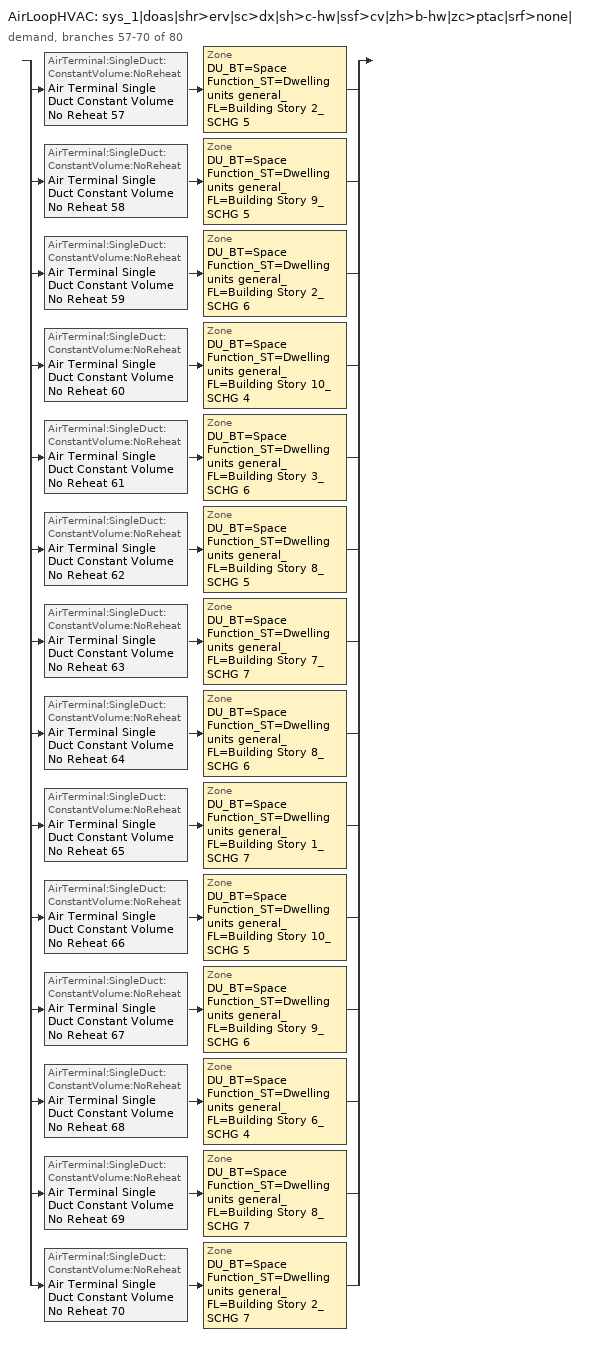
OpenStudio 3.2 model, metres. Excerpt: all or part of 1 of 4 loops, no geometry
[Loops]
AirLoopHVAC 'sys_1|doas|shr>erv|sc>dx|sh>c-hw|ssf>cv|zh>b-hw|zc>ptac|srf>none|'
 demand, branches 57-70 of 80: split
  | AirTerminal:SingleDuct:ConstantVolume:NoReheat 'Air Terminal Single Duct Constant Volume No Reheat 57' > Zone 'DU_BT=Space Function_ST=Dwelling units general_FL=Building Story 2_SCHG 5'
  | AirTerminal:SingleDuct:ConstantVolume:NoReheat 'Air Terminal Single Duct Constant Volume No Reheat 58' > Zone 'DU_BT=Space Function_ST=Dwelling units general_FL=Building Story 9_SCHG 5'
  | AirTerminal:SingleDuct:ConstantVolume:NoReheat 'Air Terminal Single Duct Constant Volume No Reheat 59' > Zone 'DU_BT=Space Function_ST=Dwelling units general_FL=Building Story 2_SCHG 6'
  | AirTerminal:SingleDuct:ConstantVolume:NoReheat 'Air Terminal Single Duct Constant Volume No Reheat 60' > Zone 'DU_BT=Space Function_ST=Dwelling units general_FL=Building Story 10_SCHG 4'
  | AirTerminal:SingleDuct:ConstantVolume:NoReheat 'Air Terminal Single Duct Constant Volume No Reheat 61' > Zone 'DU_BT=Space Function_ST=Dwelling units general_FL=Building Story 3_SCHG 6'
  | AirTerminal:SingleDuct:ConstantVolume:NoReheat 'Air Terminal Single Duct Constant Volume No Reheat 62' > Zone 'DU_BT=Space Function_ST=Dwelling units general_FL=Building Story 8_SCHG 5'
  | AirTerminal:SingleDuct:ConstantVolume:NoReheat 'Air Terminal Single Duct Constant Volume No Reheat 63' > Zone 'DU_BT=Space Function_ST=Dwelling units general_FL=Building Story 7_SCHG 7'
  | AirTerminal:SingleDuct:ConstantVolume:NoReheat 'Air Terminal Single Duct Constant Volume No Reheat 64' > Zone 'DU_BT=Space Function_ST=Dwelling units general_FL=Building Story 8_SCHG 6'
  | AirTerminal:SingleDuct:ConstantVolume:NoReheat 'Air Terminal Single Duct Constant Volume No Reheat 65' > Zone 'DU_BT=Space Function_ST=Dwelling units general_FL=Building Story 1_SCHG 7'
  | AirTerminal:SingleDuct:ConstantVolume:NoReheat 'Air Terminal Single Duct Constant Volume No Reheat 66' > Zone 'DU_BT=Space Function_ST=Dwelling units general_FL=Building Story 10_SCHG 5'
  | AirTerminal:SingleDuct:ConstantVolume:NoReheat 'Air Terminal Single Duct Constant Volume No Reheat 67' > Zone 'DU_BT=Space Function_ST=Dwelling units general_FL=Building Story 9_SCHG 6'
  | AirTerminal:SingleDuct:ConstantVolume:NoReheat 'Air Terminal Single Duct Constant Volume No Reheat 68' > Zone 'DU_BT=Space Function_ST=Dwelling units general_FL=Building Story 6_SCHG 4'
  | AirTerminal:SingleDuct:ConstantVolume:NoReheat 'Air Terminal Single Duct Constant Volume No Reheat 69' > Zone 'DU_BT=Space Function_ST=Dwelling units general_FL=Building Story 8_SCHG 7'
  | AirTerminal:SingleDuct:ConstantVolume:NoReheat 'Air Terminal Single Duct Constant Volume No Reheat 70' > Zone 'DU_BT=Space Function_ST=Dwelling units general_FL=Building Story 2_SCHG 7'
[Sizing:Zone] Zone Cooling Design Supply Air Temperature Input Method=TemperatureDifference; Zone Cooling Design Supply Air Temperature {C}=14; Zone Cooling Design Supply Air Temperature Difference {deltaC}=11; Zone Heating Design Supply Air Temperature Input Method=TemperatureDifference; Zone Heating Design Supply Air Temperature {C}=40; Zone Heating Design Supply Air Temperature Difference {deltaC}=21; Zone Cooling Design Supply Air Humidity Ratio {kg-H2O/kg-air}=0.0085; Zone Heating Design Supply Air Humidity Ratio {kg-H2O/kg-air}=0.008; Zone Heating Sizing Factor=1.3; Zone Cooling Sizing Factor=1.1; Cooling Design Air Flow Method=DesignDay; Heating Design Air Flow Method=DesignDay; Account for Dedicated Outdoor Air System=No; Dedicated Outdoor Air System Control Strategy=NeutralSupplyAir; Dedicated Outdoor Air Low Setpoint Temperature for Design {C}=autosize; Dedicated Outdoor Air High Setpoint Temperature for Design {C}=autosize
DU_BT=Space Function_ST=Dwelling units general_FL=Building Story 2_SCHG 5; DU_BT=Space Function_ST=Dwelling units general_FL=Building Story 9_SCHG 5; DU_BT=Space Function_ST=Dwelling units general_FL=Building Story 2_SCHG 6; DU_BT=Space Function_ST=Dwelling units general_FL=Building Story 10_SCHG 4; DU_BT=Space Function_ST=Dwelling units general_FL=Building Story 3_SCHG 6; DU_BT=Space Function_ST=Dwelling units general_FL=Building Story 8_SCHG 5; DU_BT=Space Function_ST=Dwelling units general_FL=Building Story 7_SCHG 7; DU_BT=Space Function_ST=Dwelling units general_FL=Building Story 8_SCHG 6; DU_BT=Space Function_ST=Dwelling units general_FL=Building Story 1_SCHG 7; DU_BT=Space Function_ST=Dwelling units general_FL=Building Story 10_SCHG 5; DU_BT=Space Function_ST=Dwelling units general_FL=Building Story 9_SCHG 6; DU_BT=Space Function_ST=Dwelling units general_FL=Building Story 6_SCHG 4; DU_BT=Space Function_ST=Dwelling units general_FL=Building Story 8_SCHG 7; DU_BT=Space Function_ST=Dwelling units general_FL=Building Story 2_SCHG 7
[Zone equipment]
DU_BT=Space Function_ST=Dwelling units general_FL=Building Story 2_SCHG 5: DU_BT=Space Function_ST=Dwelling units general_FL=Building Story 2_SCHG 5 PTAC, Zone HVAC Baseboard Convective Water 57, Air Terminal Single Duct Constant Volume No Reheat 57
DU_BT=Space Function_ST=Dwelling units general_FL=Building Story 9_SCHG 5: DU_BT=Space Function_ST=Dwelling units general_FL=Building Story 9_SCHG 5 PTAC, Zone HVAC Baseboard Convective Water 58, Air Terminal Single Duct Constant Volume No Reheat 58
DU_BT=Space Function_ST=Dwelling units general_FL=Building Story 2_SCHG 6: DU_BT=Space Function_ST=Dwelling units general_FL=Building Story 2_SCHG 6 PTAC, Zone HVAC Baseboard Convective Water 59, Air Terminal Single Duct Constant Volume No Reheat 59
DU_BT=Space Function_ST=Dwelling units general_FL=Building Story 10_SCHG 4: DU_BT=Space Function_ST=Dwelling units general_FL=Building Story 10_SCHG 4 PTAC, Zone HVAC Baseboard Convective Water 60, Air Terminal Single Duct Constant Volume No Reheat 60
DU_BT=Space Function_ST=Dwelling units general_FL=Building Story 3_SCHG 6: DU_BT=Space Function_ST=Dwelling units general_FL=Building Story 3_SCHG 6 PTAC, Zone HVAC Baseboard Convective Water 61, Air Terminal Single Duct Constant Volume No Reheat 61
DU_BT=Space Function_ST=Dwelling units general_FL=Building Story 8_SCHG 5: DU_BT=Space Function_ST=Dwelling units general_FL=Building Story 8_SCHG 5 PTAC, Zone HVAC Baseboard Convective Water 62, Air Terminal Single Duct Constant Volume No Reheat 62
DU_BT=Space Function_ST=Dwelling units general_FL=Building Story 7_SCHG 7: DU_BT=Space Function_ST=Dwelling units general_FL=Building Story 7_SCHG 7 PTAC, Zone HVAC Baseboard Convective Water 63, Air Terminal Single Duct Constant Volume No Reheat 63
DU_BT=Space Function_ST=Dwelling units general_FL=Building Story 8_SCHG 6: DU_BT=Space Function_ST=Dwelling units general_FL=Building Story 8_SCHG 6 PTAC, Zone HVAC Baseboard Convective Water 64, Air Terminal Single Duct Constant Volume No Reheat 64
DU_BT=Space Function_ST=Dwelling units general_FL=Building Story 1_SCHG 7: DU_BT=Space Function_ST=Dwelling units general_FL=Building Story 1_SCHG 7 PTAC, Zone HVAC Baseboard Convective Water 65, Air Terminal Single Duct Constant Volume No Reheat 65
DU_BT=Space Function_ST=Dwelling units general_FL=Building Story 10_SCHG 5: DU_BT=Space Function_ST=Dwelling units general_FL=Building Story 10_SCHG 5 PTAC, Zone HVAC Baseboard Convective Water 66, Air Terminal Single Duct Constant Volume No Reheat 66
DU_BT=Space Function_ST=Dwelling units general_FL=Building Story 9_SCHG 6: DU_BT=Space Function_ST=Dwelling units general_FL=Building Story 9_SCHG 6 PTAC, Zone HVAC Baseboard Convective Water 67, Air Terminal Single Duct Constant Volume No Reheat 67
DU_BT=Space Function_ST=Dwelling units general_FL=Building Story 6_SCHG 4: DU_BT=Space Function_ST=Dwelling units general_FL=Building Story 6_SCHG 4 PTAC, Zone HVAC Baseboard Convective Water 68, Air Terminal Single Duct Constant Volume No Reheat 68
DU_BT=Space Function_ST=Dwelling units general_FL=Building Story 8_SCHG 7: DU_BT=Space Function_ST=Dwelling units general_FL=Building Story 8_SCHG 7 PTAC, Zone HVAC Baseboard Convective Water 69, Air Terminal Single Duct Constant Volume No Reheat 69
DU_BT=Space Function_ST=Dwelling units general_FL=Building Story 2_SCHG 7: DU_BT=Space Function_ST=Dwelling units general_FL=Building Story 2_SCHG 7 PTAC, Zone HVAC Baseboard Convective Water 70, Air Terminal Single Duct Constant Volume No Reheat 70
[Fan:ConstantVolume] Availability Schedule=Always On Discrete; Fan Total Efficiency=0.39975; Pressure Rise {Pa}=640; Maximum Flow Rate {m3/s}=AutoSize; Motor Efficiency=0.615
Fan Constant Volume 58; Fan Constant Volume 59; Fan Constant Volume 60; Fan Constant Volume 61; Fan Constant Volume 62; Fan Constant Volume 63; Fan Constant Volume 64; Fan Constant Volume 65; Fan Constant Volume 66; Fan Constant Volume 67; Fan Constant Volume 68; Fan Constant Volume 69; Fan Constant Volume 70; Fan Constant Volume 71
[Coil:Cooling:DX:SingleSpeed] Availability Schedule=Always On Discrete; Rated Total Cooling Capacity {W}=autosize; Rated Sensible Heat Ratio=autosize; Rated Air Flow Rate {m3/s}=autosize; Rated Evaporator Fan Power Per Volume Flow Rate {W/(m3/s)}=773.3; Total Cooling Capacity Function of Temperature Curve=DXCOOL-NECB2011-REF-CAPFT; Total Cooling Capacity Function of Flow Fraction Curve=DXCOOL-NECB2011-REF-CAPFFLOW; Energy Input Ratio Function of Temperature Curve=DXCOOL-NECB2011-REF-COOLEIRFT; Energy Input Ratio Function of Flow Fraction Curve=DXCOOL-NECB2011-REF-COOLEIRFFLOW; Part Load Fraction Correlation Curve=DXCOOL-NECB2011-REF-COOLPLFFPLR; Minimum Outdoor Dry-Bulb Temperature for Compressor Operation {C}=-25; Condenser Type=AirCooled; Evaporative Condenser Effectiveness=0; Evaporative Condenser Air Flow Rate {m3/s}=Autosize; Evaporative Condenser Pump Rated Power Consumption {W}=Autosize; Crankcase Heater Capacity {W}=0; Maximum Outdoor Dry-Bulb Temperature for Crankcase Heater Operation {C}=0; Basin Heater Capacity {W/K}=0; Basin Heater Setpoint Temperature {C}=10
Name | Rated COP {W/W}
Coil Cooling DX Single Speed 57 15kBtu/hr 9.3EER; Coil Cooling DX Single Speed 59 15kBtu/hr 9.3EER; Coil Cooling DX Single Speed 60 25kBtu/hr 9.3EER; Coil Cooling DX Single Speed 64 15kBtu/hr 9.3EER; Coil Cooling DX Single Speed 65 17kBtu/hr 9.3EER; Coil Cooling DX Single Speed 66 19kBtu/hr 9.3EER | 3.23448
Coil Cooling DX Single Speed 58 12kBtu/hr 9.9EER | 3.44423
Coil Cooling DX Single Speed 61 11kBtu/hr 10.1EER | 3.48907
Coil Cooling DX Single Speed 62 11kBtu/hr 10.1EER | 3.48352
Coil Cooling DX Single Speed 63 8kBtu/hr 10.7EER | 3.70624
Coil Cooling DX Single Speed 67 9kBtu/hr 10.6EER | 3.66423
Coil Cooling DX Single Speed 68 8kBtu/hr 10.7EER | 3.70764
Coil Cooling DX Single Speed 69 12kBtu/hr 10.0EER | 3.47658
Coil Cooling DX Single Speed 70 8kBtu/hr 10.8EER | 3.73468
[Coil:Heating:Electric] Availability Schedule=ON_OFF_ALWAYS_OFF
Coil Heating Electric 57; Coil Heating Electric 58; Coil Heating Electric 59; Coil Heating Electric 60; Coil Heating Electric 61; Coil Heating Electric 62; Coil Heating Electric 63; Coil Heating Electric 64; Coil Heating Electric 65; Coil Heating Electric 66; Coil Heating Electric 67; Coil Heating Electric 68; Coil Heating Electric 69; Coil Heating Electric 70
[ZoneHVAC:PackagedTerminalAirConditioner] Availability Schedule=Always On Discrete; Supply Air Flow Rate During Cooling Operation {m3/s}=Autosize; Supply Air Flow Rate During Heating Operation {m3/s}=Autosize; Supply Air Flow Rate When No Cooling or Heating is Needed {m3/s}=Autosize; Outdoor Air Flow Rate During Cooling Operation {m3/s}=1e-05; Outdoor Air Flow Rate During Heating Operation {m3/s}=1e-05; Outdoor Air Flow Rate When No Cooling or Heating is Needed {m3/s}=1e-05; Fan Placement=DrawThrough
Name | Supply Air Fan | Heating Coil | Cooling Coil
DU_BT=Space Function_ST=Dwelling units general_FL=Building Story 2_SCHG 5 PTAC | Fan Constant Volume 58 | Coil Heating Electric 57 | Coil Cooling DX Single Speed 57 15kBtu/hr 9.3EER
DU_BT=Space Function_ST=Dwelling units general_FL=Building Story 9_SCHG 5 PTAC | Fan Constant Volume 59 | Coil Heating Electric 58 | Coil Cooling DX Single Speed 58 12kBtu/hr 9.9EER
DU_BT=Space Function_ST=Dwelling units general_FL=Building Story 2_SCHG 6 PTAC | Fan Constant Volume 60 | Coil Heating Electric 59 | Coil Cooling DX Single Speed 59 15kBtu/hr 9.3EER
DU_BT=Space Function_ST=Dwelling units general_FL=Building Story 10_SCHG 4 PTAC | Fan Constant Volume 61 | Coil Heating Electric 60 | Coil Cooling DX Single Speed 60 25kBtu/hr 9.3EER
DU_BT=Space Function_ST=Dwelling units general_FL=Building Story 3_SCHG 6 PTAC | Fan Constant Volume 62 | Coil Heating Electric 61 | Coil Cooling DX Single Speed 61 11kBtu/hr 10.1EER
DU_BT=Space Function_ST=Dwelling units general_FL=Building Story 8_SCHG 5 PTAC | Fan Constant Volume 63 | Coil Heating Electric 62 | Coil Cooling DX Single Speed 62 11kBtu/hr 10.1EER
DU_BT=Space Function_ST=Dwelling units general_FL=Building Story 7_SCHG 7 PTAC | Fan Constant Volume 64 | Coil Heating Electric 63 | Coil Cooling DX Single Speed 63 8kBtu/hr 10.7EER
DU_BT=Space Function_ST=Dwelling units general_FL=Building Story 8_SCHG 6 PTAC | Fan Constant Volume 65 | Coil Heating Electric 64 | Coil Cooling DX Single Speed 64 15kBtu/hr 9.3EER
DU_BT=Space Function_ST=Dwelling units general_FL=Building Story 1_SCHG 7 PTAC | Fan Constant Volume 66 | Coil Heating Electric 65 | Coil Cooling DX Single Speed 65 17kBtu/hr 9.3EER
DU_BT=Space Function_ST=Dwelling units general_FL=Building Story 10_SCHG 5 PTAC | Fan Constant Volume 67 | Coil Heating Electric 66 | Coil Cooling DX Single Speed 66 19kBtu/hr 9.3EER
DU_BT=Space Function_ST=Dwelling units general_FL=Building Story 9_SCHG 6 PTAC | Fan Constant Volume 68 | Coil Heating Electric 67 | Coil Cooling DX Single Speed 67 9kBtu/hr 10.6EER
DU_BT=Space Function_ST=Dwelling units general_FL=Building Story 6_SCHG 4 PTAC | Fan Constant Volume 69 | Coil Heating Electric 68 | Coil Cooling DX Single Speed 68 8kBtu/hr 10.7EER
DU_BT=Space Function_ST=Dwelling units general_FL=Building Story 8_SCHG 7 PTAC | Fan Constant Volume 70 | Coil Heating Electric 69 | Coil Cooling DX Single Speed 69 12kBtu/hr 10.0EER
DU_BT=Space Function_ST=Dwelling units general_FL=Building Story 2_SCHG 7 PTAC | Fan Constant Volume 71 | Coil Heating Electric 70 | Coil Cooling DX Single Speed 70 8kBtu/hr 10.8EER
[AirTerminal:SingleDuct:ConstantVolume:NoReheat] Availability Schedule=Always On Discrete; Maximum Air Flow Rate {m3/s}=AutoSize
Air Terminal Single Duct Constant Volume No Reheat 57; Air Terminal Single Duct Constant Volume No Reheat 58; Air Terminal Single Duct Constant Volume No Reheat 59; Air Terminal Single Duct Constant Volume No Reheat 60; Air Terminal Single Duct Constant Volume No Reheat 61; Air Terminal Single Duct Constant Volume No Reheat 62; Air Terminal Single Duct Constant Volume No Reheat 63; Air Terminal Single Duct Constant Volume No Reheat 64; Air Terminal Single Duct Constant Volume No Reheat 65; Air Terminal Single Duct Constant Volume No Reheat 66; Air Terminal Single Duct Constant Volume No Reheat 67; Air Terminal Single Duct Constant Volume No Reheat 68; Air Terminal Single Duct Constant Volume No Reheat 69; Air Terminal Single Duct Constant Volume No Reheat 70
[Schedule:Ruleset]
ON_OFF_ALWAYS_OFF: Default Day Schedule=Schedule Day 3
[Schedule:Day]
Schedule Day 3; wkdON_OFF_ALWAYS_OFF 1; satON_OFF_ALWAYS_OFF 1; sunON_OFF_ALWAYS_OFF 1: 1, 0, 0, 2, 0, 0, 3, 0, 0, 4, 0, 0, 5, 0, 0, 6, 0, 0, 7, 0, 0, 8, 0, 0, 9, 0, 0, 10, 0, 0, 11, 0, 0, 12, 0, 0, 13, 0, 0, 14, 0, 0, 15, 0, 0, 16, 0, 0, 17, 0, 0, 18, 0, 0, 19, 0, 0, 20, 0, 0, 21, 0, 0, 22, 0, 0, 23, 0, 0, 24, 0, 0
[Schedule:Rule] Schedule Ruleset=ON_OFF_ALWAYS_OFF; Date Specification Type=DateRange; Start Month=1; Start Day=1; End Month=12; End Day=31
Name | Rule Order | Day Schedule | Apply Sunday | Apply Monday | Apply Tuesday | Apply Wednesday | Apply Thursday | Apply Friday | Apply Saturday
wkdON_OFF_ALWAYS_OFF rule | 2 | wkdON_OFF_ALWAYS_OFF 1 | No | Yes | Yes | Yes | Yes | Yes | No
satON_OFF_ALWAYS_OFFrule | 1 | satON_OFF_ALWAYS_OFF 1 | No | No | No | No | No | No | Yes
sunON_OFF_ALWAYS_OFFrule | 0 | sunON_OFF_ALWAYS_OFF 1 | Yes | No | No | No | No | No | No
[Schedule:Constant]
Always On Discrete: Value=1
[Curve:Biquadratic] Minimum Value of x=13; Maximum Value of x=24; Minimum Value of y=24; Maximum Value of y=46
Name | Coefficient1 Constant | Coefficient2 x | Coefficient3 x**2 | Coefficient4 y | Coefficient5 y**2 | Coefficient6 x*y
DXCOOL-NECB2011-REF-CAPFT | 0.867905 | 0.0142459 | 0.00055436 | -0.0075575 | 3.3e-05 | -0.0001918
DXCOOL-NECB2011-REF-COOLEIRFT | 0.114171 | 0.0281822 | -0.0004199 | 0.0214108 | 0.000161028 | -0.000679104
[Curve:Quadratic] Minimum Value of x=0.5; Maximum Value of x=1.5
Name | Coefficient1 Constant | Coefficient2 x | Coefficient3 x**2
DXCOOL-NECB2011-REF-CAPFFLOW | 0.8 | 0.2 | 0
DXCOOL-NECB2011-REF-COOLEIRFFLOW | 1.1552 | -0.1808 | 0.0256
[Curve:Cubic]
DXCOOL-NECB2011-REF-COOLPLFFPLR: Coefficient1 Constant=0.0277; Coefficient2 x=4.9151; Coefficient3 x**2=-8.184; Coefficient4 x**3=4.2702; Minimum Value of x=0.7; Maximum Value of x=1
